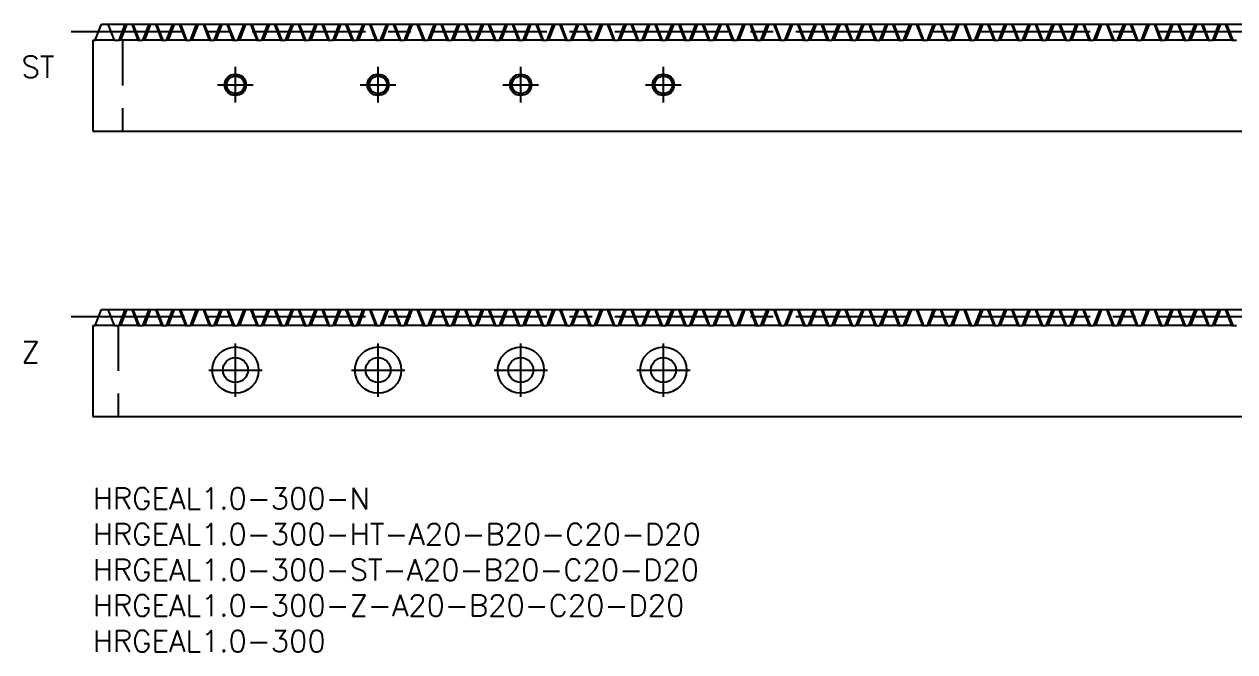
# Model space of a CAD drawing. Extents: x -10 to 331, y -23 to 180.
# Drawn here: x -9.6 to 160.1, y -23 to 65 of the extents above; entities that cross this region are included whole.
import ezdxf

# ---------------------------------------------------------------- set-up
doc = ezdxf.new("R2010")
doc.units = 0
doc.header["$LTSCALE"] = 0.5
doc.linetypes.add('CENTER', pattern=[50.8, 31.75, -6.35, 6.35, -6.35])
doc.linetypes.add('DASHED', pattern=[19.05, 12.7, -6.35])
for name, color, linetype in [('MSM_CENTER', 1, 'CENTER'), ('MSM_CONTINUOUS', 7, 'CONTINUOUS'), ('MSM_DASHED', 4, 'DASHED'), ('MSM_NARROW', 5, 'CONTINUOUS'), ('MSM_PART_NUMBER', 7, 'CONTINUOUS')]:
    doc.layers.add(name, color=color, linetype=linetype)
doc.styles.get("Standard").update_dxf_attribs({"font": 'txt.shx', "height": 3, "bigfont": 'bigfont.shx'})

msp = doc.modelspace()

# ---------------------------------------------------------------- linework, layer by layer
at = {"layer": 'MSM_CENTER'}
for p, q in [((-3.04, 64), (306.58, 64)), ((20, 54), (20, 59)), ((40, 54), (40, 59)), ((60, 54), (60, 59)), ((80, 54), (80, 59)), ((17.5, 56.5), (22.5, 56.5)), ((37.5, 56.5), (42.5, 56.5)), ((57.5, 56.5), (62.5, 56.5)), ((77.5, 56.5), (82.5, 56.5)), ((-3.04, 24), (306.58, 24)), ((20, 12.75), (20, 20.25)), ((40, 12.75), (40, 20.25)), ((60, 12.75), (60, 20.25)), ((80, 12.75), (80, 20.25)), ((16.25, 16.5), (23.75, 16.5)), ((36.25, 16.5), (43.75, 16.5)), ((56.25, 16.5), (63.75, 16.5)), ((76.25, 16.5), (83.75, 16.5))]:
    msp.add_line(p, q, dxfattribs=at)
at = {"layer": 'MSM_CONTINUOUS'}
for p, q in [((0.35, 62.75), (1.22, 65)), ((1.22, 65), (302.3, 65)), ((2.11, 65), (2.98, 62.75)), ((3.68, 62.75), (4.55, 65)), ((5.45, 65), (6.32, 62.75)), ((7.02, 62.75), (7.89, 65)), ((8.78, 65), (9.65, 62.75)), ((10.35, 62.75), (11.22, 65)), ((12.11, 65), (12.98, 62.75)), ((13.68, 62.75), (14.55, 65)), ((15.45, 65), (16.31, 62.75)), ((17.02, 62.75), (17.88, 65)), ((18.78, 65), (19.65, 62.75)), ((20.35, 62.75), (21.22, 65)), ((22.11, 65), (22.98, 62.75)), ((23.68, 62.75), (24.55, 65)), ((25.44, 65), (26.31, 62.75)), ((27.01, 62.75), (27.88, 65)), ((28.78, 65), (29.65, 62.75)), ((30.35, 62.75), (31.22, 65)), ((32.11, 65), (32.98, 62.75)), ((33.68, 62.75), (34.55, 65)), ((35.44, 65), (36.31, 62.75)), ((37.01, 62.75), (37.88, 65)), ((38.78, 65), (39.65, 62.75)), ((40.35, 62.75), (41.22, 65)), ((42.11, 65), (42.98, 62.75)), ((43.68, 62.75), (44.55, 65)), ((45.44, 65), (46.31, 62.75)), ((47.01, 62.75), (47.88, 65)), ((48.78, 65), (49.64, 62.75)), ((50.35, 62.75), (51.21, 65)), ((52.11, 65), (52.98, 62.75)), ((53.68, 62.75), (54.55, 65)), ((55.44, 65), (56.31, 62.75)), ((57.01, 62.75), (57.88, 65)), ((58.77, 65), (59.64, 62.75)), ((60.34, 62.75), (61.21, 65)), ((62.11, 65), (62.98, 62.75)), ((63.68, 62.75), (64.55, 65)), ((65.44, 65), (66.31, 62.75)), ((67.01, 62.75), (67.88, 65)), ((68.77, 65), (69.64, 62.75)), ((70.34, 62.75), (71.21, 65)), ((72.11, 65), (72.98, 62.75)), ((73.68, 62.75), (74.55, 65)), ((75.44, 65), (76.31, 62.75)), ((77.01, 62.75), (77.88, 65)), ((78.77, 65), (79.64, 62.75)), ((80.34, 62.75), (81.21, 65)), ((82.11, 65), (82.97, 62.75)), ((83.68, 62.75), (84.54, 65)), ((85.44, 65), (86.31, 62.75)), ((87.01, 62.75), (87.88, 65)), ((88.77, 65), (89.64, 62.75)), ((90.34, 62.75), (91.21, 65)), ((92.1, 65), (92.97, 62.75)), ((93.67, 62.75), (94.54, 65)), ((95.44, 65), (96.31, 62.75)), ((97.01, 62.75), (97.88, 65)), ((98.77, 65), (99.64, 62.75)), ((100.34, 62.75), (101.21, 65)), ((102.1, 65), (102.97, 62.75)), ((103.67, 62.75), (104.54, 65)), ((105.44, 65), (106.31, 62.75)), ((107.01, 62.75), (107.88, 65)), ((108.77, 65), (109.64, 62.75)), ((110.34, 62.75), (111.21, 65)), ((112.1, 65), (112.97, 62.75)), ((113.67, 62.75), (114.54, 65)), ((115.44, 65), (116.3, 62.75)), ((117.01, 62.75), (117.87, 65)), ((118.77, 65), (119.64, 62.75)), ((120.34, 62.75), (121.21, 65)), ((122.1, 65), (122.97, 62.75)), ((123.67, 62.75), (124.54, 65)), ((125.43, 65), (126.3, 62.75)), ((127, 62.75), (127.87, 65)), ((128.77, 65), (129.64, 62.75)), ((130.34, 62.75), (131.21, 65)), ((132.1, 65), (132.97, 62.75)), ((133.67, 62.75), (134.54, 65)), ((135.43, 65), (136.3, 62.75)), ((137, 62.75), (137.87, 65)), ((138.77, 65), (139.64, 62.75)), ((140.34, 62.75), (141.21, 65)), ((142.1, 65), (142.97, 62.75)), ((143.67, 62.75), (144.54, 65)), ((145.43, 65), (146.3, 62.75)), ((147, 62.75), (147.87, 65)), ((148.77, 65), (149.63, 62.75)), ((150.34, 62.75), (151.2, 65)), ((152.1, 65), (152.97, 62.75)), ((153.67, 62.75), (154.54, 65)), ((155.43, 65), (156.3, 62.75)), ((157, 62.75), (157.87, 65)), ((158.76, 65), (159.63, 62.75)), ((0, 62.75), (0, 50)), ((0, 62.75), (0.35, 62.75)), ((2.98, 62.75), (3.68, 62.75)), ((6.32, 62.75), (7.02, 62.75)), ((9.65, 62.75), (10.35, 62.75)), ((12.98, 62.75), (13.68, 62.75)), ((16.31, 62.75), (17.02, 62.75)), ((19.65, 62.75), (20.35, 62.75)), ((22.98, 62.75), (23.68, 62.75)), ((26.31, 62.75), (27.01, 62.75)), ((29.65, 62.75), (30.35, 62.75)), ((32.98, 62.75), (33.68, 62.75)), ((36.31, 62.75), (37.01, 62.75)), ((39.65, 62.75), (40.35, 62.75)), ((42.98, 62.75), (43.68, 62.75)), ((46.31, 62.75), (47.01, 62.75)), ((49.64, 62.75), (50.35, 62.75)), ((52.98, 62.75), (53.68, 62.75)), ((56.31, 62.75), (57.01, 62.75)), ((59.64, 62.75), (60.34, 62.75)), ((62.98, 62.75), (63.68, 62.75)), ((66.31, 62.75), (67.01, 62.75)), ((69.64, 62.75), (70.34, 62.75)), ((72.98, 62.75), (73.68, 62.75)), ((76.31, 62.75), (77.01, 62.75)), ((79.64, 62.75), (80.34, 62.75)), ((82.97, 62.75), (83.68, 62.75)), ((86.31, 62.75), (87.01, 62.75)), ((89.64, 62.75), (90.34, 62.75)), ((92.97, 62.75), (93.67, 62.75)), ((96.31, 62.75), (97.01, 62.75)), ((99.64, 62.75), (100.34, 62.75)), ((102.97, 62.75), (103.67, 62.75)), ((106.31, 62.75), (107.01, 62.75)), ((109.64, 62.75), (110.34, 62.75)), ((112.97, 62.75), (113.67, 62.75)), ((116.3, 62.75), (117.01, 62.75)), ((119.64, 62.75), (120.34, 62.75)), ((122.97, 62.75), (123.67, 62.75)), ((126.3, 62.75), (127, 62.75)), ((129.64, 62.75), (130.34, 62.75)), ((132.97, 62.75), (133.67, 62.75)), ((136.3, 62.75), (137, 62.75)), ((139.64, 62.75), (140.34, 62.75)), ((142.97, 62.75), (143.67, 62.75)), ((146.3, 62.75), (147, 62.75)), ((149.63, 62.75), (150.34, 62.75)), ((152.97, 62.75), (153.67, 62.75)), ((156.3, 62.75), (157, 62.75)), ((159.63, 62.75), (160.33, 62.75)), ((0, 50), (303.55, 50)), ((0.35, 22.75), (1.22, 25)), ((1.22, 25), (302.3, 25)), ((2.11, 25), (2.98, 22.75)), ((3.68, 22.75), (4.55, 25)), ((5.45, 25), (6.32, 22.75)), ((7.02, 22.75), (7.89, 25)), ((8.78, 25), (9.65, 22.75)), ((10.35, 22.75), (11.22, 25)), ((12.11, 25), (12.98, 22.75)), ((13.68, 22.75), (14.55, 25)), ((15.45, 25), (16.31, 22.75)), ((17.02, 22.75), (17.88, 25)), ((18.78, 25), (19.65, 22.75)), ((20.35, 22.75), (21.22, 25)), ((22.11, 25), (22.98, 22.75)), ((23.68, 22.75), (24.55, 25)), ((25.44, 25), (26.31, 22.75)), ((27.01, 22.75), (27.88, 25)), ((28.78, 25), (29.65, 22.75)), ((30.35, 22.75), (31.22, 25)), ((32.11, 25), (32.98, 22.75)), ((33.68, 22.75), (34.55, 25)), ((35.44, 25), (36.31, 22.75)), ((37.01, 22.75), (37.88, 25)), ((38.78, 25), (39.65, 22.75)), ((40.35, 22.75), (41.22, 25)), ((42.11, 25), (42.98, 22.75)), ((43.68, 22.75), (44.55, 25)), ((45.44, 25), (46.31, 22.75)), ((47.01, 22.75), (47.88, 25)), ((48.78, 25), (49.64, 22.75)), ((50.35, 22.75), (51.21, 25)), ((52.11, 25), (52.98, 22.75)), ((53.68, 22.75), (54.55, 25)), ((55.44, 25), (56.31, 22.75)), ((57.01, 22.75), (57.88, 25)), ((58.77, 25), (59.64, 22.75)), ((60.34, 22.75), (61.21, 25)), ((62.11, 25), (62.98, 22.75)), ((63.68, 22.75), (64.55, 25)), ((65.44, 25), (66.31, 22.75)), ((67.01, 22.75), (67.88, 25)), ((68.77, 25), (69.64, 22.75)), ((70.34, 22.75), (71.21, 25)), ((72.11, 25), (72.98, 22.75)), ((73.68, 22.75), (74.55, 25)), ((75.44, 25), (76.31, 22.75)), ((77.01, 22.75), (77.88, 25)), ((78.77, 25), (79.64, 22.75)), ((80.34, 22.75), (81.21, 25)), ((82.11, 25), (82.97, 22.75)), ((83.68, 22.75), (84.54, 25)), ((85.44, 25), (86.31, 22.75)), ((87.01, 22.75), (87.88, 25)), ((88.77, 25), (89.64, 22.75)), ((90.34, 22.75), (91.21, 25)), ((92.1, 25), (92.97, 22.75)), ((93.67, 22.75), (94.54, 25)), ((95.44, 25), (96.31, 22.75)), ((97.01, 22.75), (97.88, 25)), ((98.77, 25), (99.64, 22.75)), ((100.34, 22.75), (101.21, 25)), ((102.1, 25), (102.97, 22.75)), ((103.67, 22.75), (104.54, 25)), ((105.44, 25), (106.31, 22.75)), ((107.01, 22.75), (107.88, 25)), ((108.77, 25), (109.64, 22.75)), ((110.34, 22.75), (111.21, 25)), ((112.1, 25), (112.97, 22.75)), ((113.67, 22.75), (114.54, 25)), ((115.44, 25), (116.3, 22.75)), ((117.01, 22.75), (117.87, 25)), ((118.77, 25), (119.64, 22.75)), ((120.34, 22.75), (121.21, 25)), ((122.1, 25), (122.97, 22.75)), ((123.67, 22.75), (124.54, 25)), ((125.43, 25), (126.3, 22.75)), ((127, 22.75), (127.87, 25)), ((128.77, 25), (129.64, 22.75)), ((130.34, 22.75), (131.21, 25)), ((132.1, 25), (132.97, 22.75)), ((133.67, 22.75), (134.54, 25)), ((135.43, 25), (136.3, 22.75)), ((137, 22.75), (137.87, 25)), ((138.77, 25), (139.64, 22.75)), ((140.34, 22.75), (141.21, 25)), ((142.1, 25), (142.97, 22.75)), ((143.67, 22.75), (144.54, 25)), ((145.43, 25), (146.3, 22.75)), ((147, 22.75), (147.87, 25)), ((148.77, 25), (149.63, 22.75)), ((150.34, 22.75), (151.2, 25)), ((152.1, 25), (152.97, 22.75)), ((153.67, 22.75), (154.54, 25)), ((155.43, 25), (156.3, 22.75)), ((157, 22.75), (157.87, 25)), ((158.76, 25), (159.63, 22.75)), ((0, 22.75), (0, 10)), ((0, 22.75), (0.35, 22.75)), ((2.98, 22.75), (3.68, 22.75)), ((6.32, 22.75), (7.02, 22.75)), ((9.65, 22.75), (10.35, 22.75)), ((12.98, 22.75), (13.68, 22.75)), ((16.31, 22.75), (17.02, 22.75)), ((19.65, 22.75), (20.35, 22.75)), ((22.98, 22.75), (23.68, 22.75)), ((26.31, 22.75), (27.01, 22.75)), ((29.65, 22.75), (30.35, 22.75)), ((32.98, 22.75), (33.68, 22.75)), ((36.31, 22.75), (37.01, 22.75)), ((39.65, 22.75), (40.35, 22.75)), ((42.98, 22.75), (43.68, 22.75)), ((46.31, 22.75), (47.01, 22.75)), ((49.64, 22.75), (50.35, 22.75)), ((52.98, 22.75), (53.68, 22.75)), ((56.31, 22.75), (57.01, 22.75)), ((59.64, 22.75), (60.34, 22.75)), ((62.98, 22.75), (63.68, 22.75)), ((66.31, 22.75), (67.01, 22.75)), ((69.64, 22.75), (70.34, 22.75)), ((72.98, 22.75), (73.68, 22.75)), ((76.31, 22.75), (77.01, 22.75)), ((79.64, 22.75), (80.34, 22.75)), ((82.97, 22.75), (83.68, 22.75)), ((86.31, 22.75), (87.01, 22.75)), ((89.64, 22.75), (90.34, 22.75)), ((92.97, 22.75), (93.67, 22.75)), ((96.31, 22.75), (97.01, 22.75)), ((99.64, 22.75), (100.34, 22.75)), ((102.97, 22.75), (103.67, 22.75)), ((106.31, 22.75), (107.01, 22.75)), ((109.64, 22.75), (110.34, 22.75)), ((112.97, 22.75), (113.67, 22.75)), ((116.3, 22.75), (117.01, 22.75)), ((119.64, 22.75), (120.34, 22.75)), ((122.97, 22.75), (123.67, 22.75)), ((126.3, 22.75), (127, 22.75)), ((129.64, 22.75), (130.34, 22.75)), ((132.97, 22.75), (133.67, 22.75)), ((136.3, 22.75), (137, 22.75)), ((139.64, 22.75), (140.34, 22.75)), ((142.97, 22.75), (143.67, 22.75)), ((146.3, 22.75), (147, 22.75)), ((149.63, 22.75), (150.34, 22.75)), ((152.97, 22.75), (153.67, 22.75)), ((156.3, 22.75), (157, 22.75)), ((159.63, 22.75), (160.33, 22.75)), ((0, 10), (303.55, 10))]:
    msp.add_line(p, q, dxfattribs=at)
for centre, radius in [((20, 56.5), 1.23), ((40, 56.5), 1.23), ((60, 56.5), 1.23), ((80, 56.5), 1.23), ((20, 16.5), 3.25), ((40, 16.5), 3.25), ((60, 16.5), 3.25), ((80, 16.5), 3.25), ((20, 16.5), 1.75), ((40, 16.5), 1.75), ((60, 16.5), 1.75), ((80, 16.5), 1.75)]:
    msp.add_circle(centre, radius, dxfattribs=at)
at = {"layer": 'MSM_DASHED'}
for p, q in [((4.77, 65), (3.9, 62.75)), ((6.53, 62.75), (5.66, 65)), ((8.1, 65), (7.23, 62.75)), ((9.86, 62.75), (8.99, 65)), ((11.43, 65), (10.56, 62.75)), ((13.2, 62.75), (12.33, 65)), ((14.77, 65), (13.9, 62.75)), ((16.53, 62.75), (15.66, 65)), ((18.1, 65), (17.23, 62.75)), ((19.86, 62.75), (18.99, 65)), ((21.43, 65), (20.56, 62.75)), ((23.19, 62.75), (22.33, 65)), ((24.76, 65), (23.9, 62.75)), ((26.53, 62.75), (25.66, 65)), ((28.1, 65), (27.23, 62.75)), ((29.86, 62.75), (28.99, 65)), ((31.43, 65), (30.56, 62.75)), ((33.19, 62.75), (32.32, 65)), ((34.76, 65), (33.89, 62.75)), ((36.53, 62.75), (35.66, 65)), ((38.1, 65), (37.23, 62.75)), ((39.86, 62.75), (38.99, 65)), ((41.43, 65), (40.56, 62.75)), ((43.19, 62.75), (42.32, 65)), ((44.76, 65), (43.89, 62.75)), ((46.53, 62.75), (45.66, 65)), ((48.1, 65), (47.23, 62.75)), ((49.86, 62.75), (48.99, 65)), ((51.43, 65), (50.56, 62.75)), ((53.19, 62.75), (52.32, 65)), ((54.76, 65), (53.89, 62.75)), ((56.52, 62.75), (55.66, 65)), ((58.09, 65), (57.23, 62.75)), ((59.86, 62.75), (58.99, 65)), ((61.43, 65), (60.56, 62.75)), ((63.19, 62.75), (62.32, 65)), ((64.76, 65), (63.89, 62.75)), ((66.52, 62.75), (65.65, 65)), ((68.09, 65), (67.22, 62.75)), ((69.86, 62.75), (68.99, 65)), ((71.43, 65), (70.56, 62.75)), ((73.19, 62.75), (72.32, 65)), ((74.76, 65), (73.89, 62.75)), ((76.52, 62.75), (75.65, 65)), ((78.09, 65), (77.22, 62.75)), ((79.86, 62.75), (78.99, 65)), ((81.43, 65), (80.56, 62.75)), ((83.19, 62.75), (82.32, 65)), ((84.76, 65), (83.89, 62.75)), ((86.52, 62.75), (85.65, 65)), ((88.09, 65), (87.22, 62.75)), ((89.85, 62.75), (88.99, 65)), ((91.42, 65), (90.56, 62.75)), ((93.19, 62.75), (92.32, 65)), ((94.76, 65), (93.89, 62.75)), ((96.52, 62.75), (95.65, 65)), ((98.09, 65), (97.22, 62.75)), ((99.85, 62.75), (98.98, 65)), ((101.42, 65), (100.55, 62.75)), ((103.19, 62.75), (102.32, 65)), ((104.76, 65), (103.89, 62.75)), ((106.52, 62.75), (105.65, 65)), ((108.09, 65), (107.22, 62.75)), ((109.85, 62.75), (108.98, 65)), ((111.42, 65), (110.55, 62.75)), ((113.19, 62.75), (112.32, 65)), ((114.76, 65), (113.89, 62.75)), ((116.52, 62.75), (115.65, 65)), ((118.09, 65), (117.22, 62.75)), ((119.85, 62.75), (118.98, 65)), ((121.42, 65), (120.55, 62.75)), ((123.18, 62.75), (122.32, 65)), ((124.75, 65), (123.89, 62.75)), ((126.52, 62.75), (125.65, 65)), ((128.09, 65), (127.22, 62.75)), ((129.85, 62.75), (128.98, 65)), ((131.42, 65), (130.55, 62.75)), ((133.18, 62.75), (132.31, 65)), ((134.75, 65), (133.88, 62.75)), ((136.52, 62.75), (135.65, 65)), ((138.09, 65), (137.22, 62.75)), ((139.85, 62.75), (138.98, 65)), ((141.42, 65), (140.55, 62.75)), ((143.18, 62.75), (142.31, 65)), ((144.75, 65), (143.88, 62.75)), ((146.52, 62.75), (145.65, 65)), ((148.09, 65), (147.22, 62.75)), ((149.85, 62.75), (148.98, 65)), ((151.42, 65), (150.55, 62.75)), ((153.18, 62.75), (152.31, 65)), ((154.75, 65), (153.88, 62.75)), ((156.51, 62.75), (155.65, 65)), ((158.08, 65), (157.22, 62.75)), ((159.85, 62.75), (158.98, 65)), ((2.98, 62.75), (0.35, 62.75)), ((6.32, 62.75), (3.68, 62.75)), ((4.17, 62.75), (4.17, 50)), ((9.65, 62.75), (7.02, 62.75)), ((12.98, 62.75), (10.35, 62.75)), ((16.31, 62.75), (13.68, 62.75)), ((19.65, 62.75), (17.02, 62.75)), ((22.98, 62.75), (20.35, 62.75)), ((26.31, 62.75), (23.68, 62.75)), ((29.65, 62.75), (27.01, 62.75)), ((32.98, 62.75), (30.35, 62.75)), ((36.31, 62.75), (33.68, 62.75)), ((39.65, 62.75), (37.01, 62.75)), ((42.98, 62.75), (40.35, 62.75)), ((46.31, 62.75), (43.68, 62.75)), ((49.64, 62.75), (47.01, 62.75)), ((52.98, 62.75), (50.35, 62.75)), ((56.31, 62.75), (53.68, 62.75)), ((59.64, 62.75), (57.01, 62.75)), ((62.98, 62.75), (60.34, 62.75)), ((66.31, 62.75), (63.68, 62.75)), ((69.64, 62.75), (67.01, 62.75)), ((72.98, 62.75), (70.34, 62.75)), ((76.31, 62.75), (73.68, 62.75)), ((79.64, 62.75), (77.01, 62.75)), ((82.97, 62.75), (80.34, 62.75)), ((86.31, 62.75), (83.68, 62.75)), ((89.64, 62.75), (87.01, 62.75)), ((92.97, 62.75), (90.34, 62.75)), ((96.31, 62.75), (93.67, 62.75)), ((99.64, 62.75), (97.01, 62.75)), ((102.97, 62.75), (100.34, 62.75)), ((106.31, 62.75), (103.67, 62.75)), ((109.64, 62.75), (107.01, 62.75)), ((112.97, 62.75), (110.34, 62.75)), ((116.3, 62.75), (113.67, 62.75)), ((119.64, 62.75), (117.01, 62.75)), ((122.97, 62.75), (120.34, 62.75)), ((126.3, 62.75), (123.67, 62.75)), ((129.64, 62.75), (127, 62.75)), ((132.97, 62.75), (130.34, 62.75)), ((136.3, 62.75), (133.67, 62.75)), ((139.64, 62.75), (137, 62.75)), ((142.97, 62.75), (140.34, 62.75)), ((146.3, 62.75), (143.67, 62.75)), ((149.63, 62.75), (147, 62.75)), ((152.97, 62.75), (150.34, 62.75)), ((156.3, 62.75), (153.67, 62.75)), ((159.63, 62.75), (157, 62.75)), ((4.77, 25), (3.9, 22.75)), ((6.53, 22.75), (5.66, 25)), ((8.1, 25), (7.23, 22.75)), ((9.86, 22.75), (8.99, 25)), ((11.43, 25), (10.56, 22.75)), ((13.2, 22.75), (12.33, 25)), ((14.77, 25), (13.9, 22.75)), ((16.53, 22.75), (15.66, 25)), ((18.1, 25), (17.23, 22.75)), ((19.86, 22.75), (18.99, 25)), ((21.43, 25), (20.56, 22.75)), ((23.19, 22.75), (22.33, 25)), ((24.76, 25), (23.9, 22.75)), ((26.53, 22.75), (25.66, 25)), ((28.1, 25), (27.23, 22.75)), ((29.86, 22.75), (28.99, 25)), ((31.43, 25), (30.56, 22.75)), ((33.19, 22.75), (32.32, 25)), ((34.76, 25), (33.89, 22.75)), ((36.53, 22.75), (35.66, 25)), ((38.1, 25), (37.23, 22.75)), ((39.86, 22.75), (38.99, 25)), ((41.43, 25), (40.56, 22.75)), ((43.19, 22.75), (42.32, 25)), ((44.76, 25), (43.89, 22.75)), ((46.53, 22.75), (45.66, 25)), ((48.1, 25), (47.23, 22.75)), ((49.86, 22.75), (48.99, 25)), ((51.43, 25), (50.56, 22.75)), ((53.19, 22.75), (52.32, 25)), ((54.76, 25), (53.89, 22.75)), ((56.52, 22.75), (55.66, 25)), ((58.09, 25), (57.23, 22.75)), ((59.86, 22.75), (58.99, 25)), ((61.43, 25), (60.56, 22.75)), ((63.19, 22.75), (62.32, 25)), ((64.76, 25), (63.89, 22.75)), ((66.52, 22.75), (65.65, 25)), ((68.09, 25), (67.22, 22.75)), ((69.86, 22.75), (68.99, 25)), ((71.43, 25), (70.56, 22.75)), ((73.19, 22.75), (72.32, 25)), ((74.76, 25), (73.89, 22.75)), ((76.52, 22.75), (75.65, 25)), ((78.09, 25), (77.22, 22.75)), ((79.86, 22.75), (78.99, 25)), ((81.43, 25), (80.56, 22.75)), ((83.19, 22.75), (82.32, 25)), ((84.76, 25), (83.89, 22.75)), ((86.52, 22.75), (85.65, 25)), ((88.09, 25), (87.22, 22.75)), ((89.85, 22.75), (88.99, 25)), ((91.42, 25), (90.56, 22.75)), ((93.19, 22.75), (92.32, 25)), ((94.76, 25), (93.89, 22.75)), ((96.52, 22.75), (95.65, 25)), ((98.09, 25), (97.22, 22.75)), ((99.85, 22.75), (98.98, 25)), ((101.42, 25), (100.55, 22.75)), ((103.19, 22.75), (102.32, 25)), ((104.76, 25), (103.89, 22.75)), ((106.52, 22.75), (105.65, 25)), ((108.09, 25), (107.22, 22.75)), ((109.85, 22.75), (108.98, 25)), ((111.42, 25), (110.55, 22.75)), ((113.19, 22.75), (112.32, 25)), ((114.76, 25), (113.89, 22.75)), ((116.52, 22.75), (115.65, 25)), ((118.09, 25), (117.22, 22.75)), ((119.85, 22.75), (118.98, 25)), ((121.42, 25), (120.55, 22.75)), ((123.18, 22.75), (122.32, 25)), ((124.75, 25), (123.89, 22.75)), ((126.52, 22.75), (125.65, 25)), ((128.09, 25), (127.22, 22.75)), ((129.85, 22.75), (128.98, 25)), ((131.42, 25), (130.55, 22.75)), ((133.18, 22.75), (132.31, 25)), ((134.75, 25), (133.88, 22.75)), ((136.52, 22.75), (135.65, 25)), ((138.09, 25), (137.22, 22.75)), ((139.85, 22.75), (138.98, 25)), ((141.42, 25), (140.55, 22.75)), ((143.18, 22.75), (142.31, 25)), ((144.75, 25), (143.88, 22.75)), ((146.52, 22.75), (145.65, 25)), ((148.09, 25), (147.22, 22.75)), ((149.85, 22.75), (148.98, 25)), ((151.42, 25), (150.55, 22.75)), ((153.18, 22.75), (152.31, 25)), ((154.75, 25), (153.88, 22.75)), ((156.51, 22.75), (155.65, 25)), ((158.08, 25), (157.22, 22.75)), ((159.85, 22.75), (158.98, 25)), ((2.98, 22.75), (0.35, 22.75)), ((3.55, 22.75), (3.55, 10)), ((6.32, 22.75), (3.68, 22.75)), ((9.65, 22.75), (7.02, 22.75)), ((12.98, 22.75), (10.35, 22.75)), ((16.31, 22.75), (13.68, 22.75)), ((19.65, 22.75), (17.02, 22.75)), ((22.98, 22.75), (20.35, 22.75)), ((26.31, 22.75), (23.68, 22.75)), ((29.65, 22.75), (27.01, 22.75)), ((32.98, 22.75), (30.35, 22.75)), ((36.31, 22.75), (33.68, 22.75)), ((39.65, 22.75), (37.01, 22.75)), ((42.98, 22.75), (40.35, 22.75)), ((46.31, 22.75), (43.68, 22.75)), ((49.64, 22.75), (47.01, 22.75)), ((52.98, 22.75), (50.35, 22.75)), ((56.31, 22.75), (53.68, 22.75)), ((59.64, 22.75), (57.01, 22.75)), ((62.98, 22.75), (60.34, 22.75)), ((66.31, 22.75), (63.68, 22.75)), ((69.64, 22.75), (67.01, 22.75)), ((72.98, 22.75), (70.34, 22.75)), ((76.31, 22.75), (73.68, 22.75)), ((79.64, 22.75), (77.01, 22.75)), ((82.97, 22.75), (80.34, 22.75)), ((86.31, 22.75), (83.68, 22.75)), ((89.64, 22.75), (87.01, 22.75)), ((92.97, 22.75), (90.34, 22.75)), ((96.31, 22.75), (93.67, 22.75)), ((99.64, 22.75), (97.01, 22.75)), ((102.97, 22.75), (100.34, 22.75)), ((106.31, 22.75), (103.67, 22.75)), ((109.64, 22.75), (107.01, 22.75)), ((112.97, 22.75), (110.34, 22.75)), ((116.3, 22.75), (113.67, 22.75)), ((119.64, 22.75), (117.01, 22.75)), ((122.97, 22.75), (120.34, 22.75)), ((126.3, 22.75), (123.67, 22.75)), ((129.64, 22.75), (127, 22.75)), ((132.97, 22.75), (130.34, 22.75)), ((136.3, 22.75), (133.67, 22.75)), ((139.64, 22.75), (137, 22.75)), ((142.97, 22.75), (140.34, 22.75)), ((146.3, 22.75), (143.67, 22.75)), ((149.63, 22.75), (147, 22.75)), ((152.97, 22.75), (150.34, 22.75)), ((156.3, 22.75), (153.67, 22.75)), ((159.63, 22.75), (157, 22.75))]:
    msp.add_line(p, q, dxfattribs=at)
at = {"layer": 'MSM_NARROW'}
for centre in [(20, 56.5), (40, 56.5), (60, 56.5), (80, 56.5)]:
    msp.add_circle(centre, 1.5, dxfattribs=at)

# ---------------------------------------------------------------- texts
at = {"layer": 'MSM_PART_NUMBER'}
for s, p in [('ST', (-10, 57.5)), ('Z', (-10, 17.5)), ('HRGEAL1.0-300-N', (0, -3)), ('HRGEAL1.0-300-HT-A20-B20-C20-D20', (0, -8)), ('HRGEAL1.0-300-ST-A20-B20-C20-D20', (0, -13)), ('HRGEAL1.0-300-Z-A20-B20-C20-D20', (0, -18)), ('HRGEAL1.0-300', (0, -23))]:
    msp.add_text(s, height=3, dxfattribs=at).set_placement(p)

doc.saveas('drawing.dxf')
